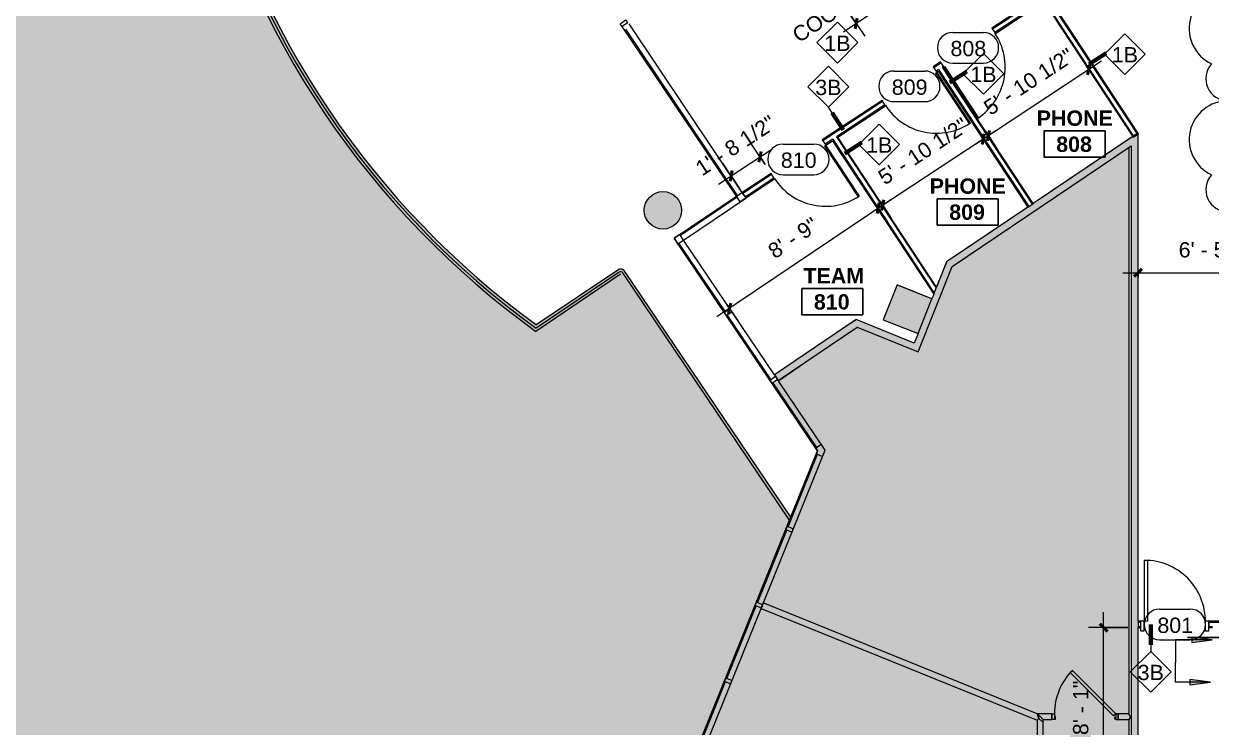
# Model space of a CAD drawing. Header units: inches. Extents: x 240 to 2111, y -1901 to 154.
# Drawn here: x 740 to 1437, y -1196 to -783 of the extents above; entities that cross this region are included whole.
import ezdxf

# ---------------------------------------------------------------- set-up
doc = ezdxf.new("R2010")
doc.units = ezdxf.units.IN
doc.header["$MEASUREMENT"] = 0
doc.layers.get('DefPoints').update_dxf_attribs({"lineweight": 9})
for name, color, linetype, lineweight in [('8th floor - 800-805 background_dwg', 8, 'Continuous', 9), ('A-ANNO-DIMS', 211, 'Continuous', 9), ('A-ANNO-DIMS-96', 211, 'Continuous', 9), ('A-ANNO-NOTE', 131, 'Continuous', 9), ('A-AREA-IDEN', 2, 'Continuous', 9), ('A-DETL-GENF', 92, 'Continuous', 9), ('A-DOOR', 31, 'Continuous', 13), ('A-DOOR-FRAM', 31, 'Continuous', 20), ('A-DOOR-IDEN', 31, 'Continuous', 9), ('A-WALL', 113, 'Continuous', 13), ('A-Wall-Bldg', 7, 'Continuous', 9), ('A-Wall-Exst', 7, 'Continuous', 9), ('A-WALL-IDEN', 211, 'Continuous', 9), ('A-WALL-PATT', 111, 'Continuous', 13), ('G-ANNO-REVC', 71, 'Continuous', 9), ('I-WALL', 2, 'Continuous', 13)]:
    doc.layers.add(name, color=color, linetype=linetype, lineweight=lineweight)
doc.styles.add('Swis721 Lt BT', font='swissl.ttf', dxfattribs={"height": 9})
doc.styles.add('Swis721 Lt BT_B', font='', dxfattribs={"height": 9})
doc.styles.get('Swis721 Lt BT_B').set_extended_font_data('Swis721 Lt BT', bold=True)
doc.dimstyles.new('OTJ_-_3_32__Linear__1_2__Tolerance', dxfattribs={"dimscale": 12, "dimtxt": 9.497835, "dimasz": 0.375, "dimexe": 0.75, "dimexo": 0.5, "dimgap": 0.5, "dimtad": 1, "dimdec": 1, "dimrnd": 0.5, "dimzin": 3, "dimdsep": 46, "dimlunit": 4, "dimtxsty": 'Swis721 Lt BT', "dimblk1": 'OBLIQUE', "dimblk2": 'OBLIQUE', "dimsah": 1, "dimcen": 0.09, "dimdle": 0.75, "dimazin": 0, "dimtfac": 1, "dimtdec": 4, "dimtix": 1, "dimtmove": 0, "dimatfit": 3, "dimfxl": 1, "dimtvp": 1, "dimfrac": 2, "dimtolj": 1, "dimtzin": 0, "dimarcsym": 2})
pattern_1 = [(0, (0, 0), (30.72, 7.68), [1.267, -21.773, 1.267, -21.773, -122.88]), (0, (0, 0), (30.72, 7.68), [-46.08, 1.267, -44.813, 1.267, -21.773, -53.76]), (0, (0, 0), (30.72, 7.68), [-115.2, 1.267, -14.093, 1.267, -37.133]), (120, (11.52, 3.84), (-22.011075, 22.7643), [1.267, -21.773, 1.267, -21.773, -122.88]), (120, (11.52, 3.84), (-22.011075, 22.7643), [-46.08, 1.267, -44.813, 1.267, -21.773, -53.76]), (120, (11.52, 3.84), (-22.011075, 22.7643), [-115.2, 1.267, -14.093, 1.267, -37.133]), (240, (15.36, 19.2), (-8.708925, -30.4443), [1.267, -21.773, 1.267, -21.773, -122.88]), (240, (15.36, 19.2), (-8.708925, -30.4443), [-46.08, 1.267, -44.813, 1.267, -21.773, -53.76]), (240, (15.36, 19.2), (-8.708925, -30.4443), [-115.2, 1.267, -14.093, 1.267, -37.133])]

# ---------------------------------------------------------------- blocks, each defined once
blk = doc.blocks.new('Single Glass Door - 36_ x 96_-5529913-FIRST FLOOR CONSTRUCTION')
at = {"layer": 'A-DOOR', "lineweight": 20}
for p, q in [((17.40625, 37.6875), (17.40625, 1.875)), ((17.90625, 37.6875), (17.40625, 37.6875)), ((17.90625, 1.875), (17.90625, 37.6875)), ((17.40625, 1.875), (17.90625, 1.875))]:
    blk.add_line(p, q, dxfattribs=at)
at = {"layer": 'A-DOOR', "lineweight": 9}
blk.add_arc((17.90625, 1.875), 35.8125, 90, 180.5, dxfattribs=at)
blk = doc.blocks.new('Single Glass Door - 36_ x 96_-5529912-FIRST FLOOR CONSTRUCTION')
at = {"layer": 'A-DOOR', "lineweight": 20}
for p, q in [((17.40625, -1.875), (17.90625, -1.875)), ((17.40625, -37.6875), (17.40625, -1.875)), ((17.90625, -1.875), (17.90625, -37.6875)), ((17.90625, -37.6875), (17.40625, -37.6875))]:
    blk.add_line(p, q, dxfattribs=at)
at = {"layer": 'A-DOOR', "lineweight": 9}
blk.add_arc((17.90625, -1.875), 35.8125, 179.5, 270, dxfattribs=at)
blk = doc.blocks.new('Single Glass Door - 36_ x 84_-5483160-FIRST FLOOR CONSTRUCTION')
at = {"layer": 'A-DOOR', "lineweight": 20}
for p, q in [((17.40625, -1.875), (17.90625, -1.875)), ((17.40625, -37.6875), (17.40625, -1.875)), ((17.90625, -1.875), (17.90625, -37.6875)), ((17.90625, -37.6875), (17.40625, -37.6875))]:
    blk.add_line(p, q, dxfattribs=at)
at = {"layer": 'A-DOOR', "lineweight": 9}
blk.add_arc((17.90625, -1.875), 35.8125, 179.5, 270, dxfattribs=at)
blk = doc.blocks.new('Single Flush - OTJ_SOLIDFLUSH_ALUM-5483202-FIRST FLOOR CONSTRUCTION')
at = {"layer": 'A-DOOR', "lineweight": 20}
for p, q in [((16.15625, -1.875), (17.90625, -1.875)), ((16.15625, -37.6875), (16.15625, -1.875)), ((17.90625, -1.875), (17.90625, -37.6875)), ((17.90625, -37.6875), (16.15625, -37.6875))]:
    blk.add_line(p, q, dxfattribs=at)
at = {"layer": 'A-DOOR', "lineweight": 9}
blk.add_arc((17.90625, -1.875), 35.8125, 179.5, 270, dxfattribs=at)
at = {"layer": 'A-DOOR-FRAM'}
for p, q in [((-20, 3.875), (-20, -1.875)), ((-20, 3.875), (-18, 3.875)), ((-18, 3.875), (-18, -1.875)), ((18.000004, 3.875), (18.000004, -1.875)), ((18.000004, 3.875), (20.000004, 3.875)), ((20.000004, 3.875), (20.000004, -1.875)), ((-20, -1.875), (-18, -1.875)), ((18.000004, -1.875), (20.000004, -1.875))]:
    blk.add_line(p, q, dxfattribs=at)
blk = doc.blocks.new('8th floor - 800-805 background_dwg-4807125-FIRST FLOOR CONSTRUCTION')
at = {"layer": 'A-Wall-Bldg'}
h = blk.add_hatch(color=256, dxfattribs=at)
h.paths.add_polyline_path([(1383.81, 509.75), (1383.79, 509.75), (1383.79, 509.7)], flags=0)
h.paths.add_polyline_path([(1361.87, 514.17), (1355.53, 498.48), (1355.6, 498.46), (1360.71, 511.26)], flags=0)
blk.add_hatch(color=256, dxfattribs=at).paths.add_polyline_path([(1322.39, 359.93), (1322.15, 362.21), (1321.44, 364.4), (1320.29, 366.39), (1318.75, 368.1), (1316.89, 369.45), (1314.79, 370.39), (1312.54, 370.87), (1310.24, 370.87), (1307.99, 370.39), (1305.89, 369.45), (1304.03, 368.1), (1302.49, 366.39), (1301.34, 364.4), (1300.63, 362.21), (1300.39, 359.93), (1300.63, 357.64), (1301.34, 355.45), (1302.49, 353.46), (1304.03, 351.75), (1305.89, 350.4), (1307.99, 349.47), (1310.24, 348.99), (1312.54, 348.99), (1314.79, 349.47), (1316.89, 350.4), (1318.75, 351.75), (1320.29, 353.46), (1321.44, 355.45), (1322.15, 357.64)], flags=0)
for p, q in [((1355.53, 498.48), (1361.87, 514.17)), ((1383.81, 509.75), (1382.29, 505.98)), ((1355.6, 498.46), (1355.53, 498.48)), ((1450.67, 450.27), (1412.53, 424.55)), ((1497.31, 433.47), (1454.66, 450.7)), ((1491.66, 434.97), (1347.28, 337.61)), ((1493.33, 434.29), (1348.11, 336.36)), ((1541.81, 415.46), (1499.15, 432.7)), ((1410.88, 423.44), (1372.74, 397.72)), ((1542.1, 418.85), (1545.8, 417.36)), ((1586.31, 397.48), (1543.66, 414.71)), ((1302.53, 407.51), (1201.85, 340.09)), ((1302.71, 403.72), (1204.92, 338.22)), ((1303.7, 403.51), (1326.14, 370.24)), ((1371.08, 396.61), (1330.65, 369.35)), ((1630.81, 379.49), (1588.16, 396.73)), ((1203.26, 337.11), (1203.26, 337.11)), ((1348.95, 335.12), (1382.49, 285.37)), ((1346.46, 333.44), (1378.73, 285.59)), ((1347.71, 334.28), (1380.62, 285.48))]:
    blk.add_line(p, q, dxfattribs=at)
at = {"layer": 'A-Wall-Bldg', "flags": 128}
for points in [[(2210.57, 148.69), (1452.17, 455.22), (1411.29, 427.65)], [(2209.08, 145.01), (2210.57, 148.69), (2212.41, 147.94), (2210.93, 144.26), (1452.61, 450.75), (1327.76, 366.55), (1303.11, 403.11), (1203.45, 335.93)], [(1407.97, 425.42), (1328.82, 372.05), (1325.54, 369.84), (1327.76, 366.55), (1331.04, 368.76), (1328.82, 372.05), (1304.18, 408.6), (1306.4, 405.33), (1303.11, 403.11), (1300.9, 406.39), (1303.09, 407.88)], [(1409.05, 426.14), (1411.26, 422.86), (1412.92, 423.97), (1410.7, 427.26)], [(1304.09, 408.55), (1304.18, 408.61), (1304.09, 408.55)]]:
    blk.add_lwpolyline(points, dxfattribs=at)
for points in [[(1452.63, 450.76), (1454.4, 450.05), (1455.88, 453.72), (1452.16, 455.22), (1448.85, 452.98), (1451.06, 449.7)], [(1500.38, 435.74), (1498.53, 436.48), (1497.06, 432.86), (1498.92, 432.11)], [(1544.88, 417.73), (1543.02, 418.48), (1541.56, 414.85), (1543.41, 414.11)], [(1370.91, 400.42), (1369.26, 399.3), (1371.47, 396.02), (1373.13, 397.14)], [(1589.38, 399.75), (1587.53, 400.49), (1586.06, 396.87), (1587.92, 396.12)], [(1199.58, 338.09), (1201.23, 339.21), (1203.45, 335.93), (1201.79, 334.81)]]:
    blk.add_lwpolyline(points, close=True, dxfattribs=at)
at = {"layer": 'A-Wall-Bldg'}
blk.add_circle((1311.39, 359.93), 11, dxfattribs=at)
for centre, radius, start, end in [((1348.95, 335.12), 3, 123.98208, 213.99251), ((1348.95, 335.12), 1.5, 123.99215, 214.01301), ((968.95, 583.85), 510, 283.80727, 324.17908), ((968.95, 583.85), 508.42, 283.91968, 324.06559), ((968.95, 583.85), 506.8, 284.0347, 323.95058)]:
    blk.add_arc(centre, radius, start, end, dxfattribs=at)
at = {"layer": 'A-Wall-Exst'}
for p, q in [((1268, 635.82), (1307.43, 577.37)), ((1274.4, 633.53), (1607.01, 633.53)), ((1610.51, 633.49), (1657.61, 633.49)), ((1309.52, 574.26), (1337.75, 532.42)), ((1341.74, 526.52), (1356.37, 520.6))]:
    blk.add_line(p, q, dxfattribs=at)
at = {"layer": 'A-Wall-Exst', "flags": 128}
for points in [[(1375.89, 472.98), (1375.87, 472.93), (1377.63, 470.4)], [(1408.66, 425.82), (1411.53, 427.82), (1399.93, 444.48)]]:
    blk.add_lwpolyline(points, dxfattribs=at)
at = {"layer": 'A-WALL-PATT', "color": 7, "lineweight": 9}
for p, q in [((1607, 588.35), (1610.5, 588.35)), ((1411.53, 427.82), (1408.66, 425.82))]:
    blk.add_line(p, q, dxfattribs=at)
at = {"layer": 'A-WALL-PATT', "color": 7, "lineweight": 9, "flags": 128}
for points in [[(1609.52, 634.97), (1609.34, 634.53), (1607.01, 633.49), (1609.34, 634.53), (1610.51, 633.49)], [(1610.51, 633.49), (1609.34, 634.53), (1609.52, 634.97)], [(1610.51, 627.35), (1609.34, 627.35), (1607.01, 627.35)], [(1545.2, 417.56), (1544.12, 418), (1541.96, 418.87)]]:
    blk.add_lwpolyline(points, dxfattribs=at)
for points in [[(1609.88, 580.7), (1612.19, 583.3), (1609.88, 580.7), (1610.78, 579.8), (1609.88, 580.7), (1607, 579.8), (1607.9, 580.7), (1610.5, 583.3), (1607, 579.8)], [(1375.92, 472.93), (1375.87, 472.93)]]:
    blk.add_lwpolyline(points, close=True, dxfattribs=at)
at = {"layer": 'DefPoints', "flags": 128}
for points in [[(1607.01, 633.49), (1607.01, 627.35), (1610.51, 627.35), (1610.51, 633.49)], [(1610.51, 625.85), (1610.51, 627.35), (1607.01, 627.35), (1607.01, 625.85), (1610.51, 625.85)], [(1610.26, 625.85), (1610.26, 625.23), (1608.76, 625.23), (1608.76, 625.85), (1610.26, 625.85)], [(1612.19, 583.3), (1610.5, 583.3), (1610.5, 588.35), (1607, 588.35), (1607, 579.8), (1541.96, 418.87), (1545.2, 417.56), (1610.78, 579.8), (1622.82, 579.8), (1657.25, 565.91), (1658.56, 569.16), (1623.5, 583.3), (1612.19, 583.3)], [(1610.5, 589.85), (1610.5, 588.35), (1607, 588.35), (1607, 589.85), (1610.5, 589.85)], [(1610.25, 589.85), (1610.25, 590.48), (1608.75, 590.48), (1608.75, 589.85), (1610.25, 589.85)]]:
    blk.add_lwpolyline(points, dxfattribs=at)
blk.add_lwpolyline([(1607.01, 625.85), (1608.24, 624.62), (1582.78, 599.16), (1581.55, 600.4)], close=True, dxfattribs=at)
at = {"layer": 'DefPoints'}
blk.add_arc((1607.01, 625.85), 36, 224.991, 269.991, dxfattribs=at)
blk = doc.blocks.new('Wall Tag - 1_4_-62626-FIRST FLOOR CONSTRUCTION')
at = {"layer": 'A-WALL-IDEN'}
for p, q in [((-0.125, 0), (0, 0.125)), ((0, 0.125), (0.125, 0)), ((-0.125, 0), (0, -0.125)), ((0, -0.125), (0.125, 0))]:
    blk.add_line(p, q, dxfattribs=at)
blk = doc.blocks.new('Room Tag - Room Name and Number-3379422-FIRST FLOOR CONSTRUCTION')
at = {"layer": 'A-AREA-IDEN'}
for p, q in [((-0.1881, -0.1636), (-0.1881, -0.0018)), ((-0.1881, -0.0018), (0.1869, -0.0018)), ((0.1869, -0.0018), (-0.1881, -0.0018)), ((-0.1881, -0.0018), (-0.1881, -0.1636)), ((0.1869, -0.0018), (0.1869, -0.1636)), ((0.1869, -0.1636), (0.1869, -0.0018)), ((0.1869, -0.1636), (-0.1881, -0.1636)), ((-0.1881, -0.1636), (0.1869, -0.1636))]:
    blk.add_line(p, q, dxfattribs=at)
blk = doc.blocks.new('DIMBLOCK3-FIRST FLOOR CONSTRUCTION')
at = {"layer": 'A-ANNO-DIMS-96'}
for p, q in [((1394.34, -931.72), (1394.34, -919.9)), ((1471.11, -931.72), (1471.11, -919.9)), ((1385.34, -928.9), (1480.11, -928.9)), ((1394.34, -928.9), (1394.34, -931.72)), ((1471.11, -928.9), (1471.11, -931.72))]:
    blk.add_line(p, q, dxfattribs=at)
at = {"layer": 'A-ANNO-DIMS-96', "lineweight": 50}
for p, q in [((1394.34, -928.9), (1396.59, -926.65)), ((1471.11, -928.9), (1473.36, -926.65)), ((1394.34, -928.9), (1392.09, -931.15)), ((1471.11, -928.9), (1468.86, -931.15))]:
    blk.add_line(p, q, dxfattribs=at)
at = {"layer": 'A-ANNO-DIMS-96', "color": 0, "insert": (1418.18, -910.88), "char_height": 9, "width": 34.9159, "attachment_point": 1, "line_spacing_factor": 1.005062, "style": 'Swis721 Lt BT'}
blk.add_mtext('6\' - 5"', dxfattribs=at)
blk = doc.blocks.new('_Oblique')
at = {"color": 0, "linetype": 'ByBlock', "lineweight": -2}
blk.add_line((-0.5, -0.5), (0.5, 0.5), dxfattribs=at)
blk = doc.blocks.new('DIMBLOCK4-FIRST FLOOR CONSTRUCTION')
at = {"layer": 'A-ANNO-DIMS-96'}
for p, q in [((1374.13, -1243.44), (1374.13, -1128.29)), ((1388.34, -1137.29), (1365.13, -1137.29)), ((1374.13, -1137.29), (1388.34, -1137.29)), ((1388.34, -1234.44), (1365.13, -1234.44)), ((1374.13, -1234.44), (1388.34, -1234.44))]:
    blk.add_line(p, q, dxfattribs=at)
at = {"layer": 'A-ANNO-DIMS-96', "lineweight": 50}
for p, q in [((1374.13, -1137.29), (1371.88, -1135.04)), ((1374.13, -1137.29), (1376.38, -1139.54)), ((1374.13, -1234.44), (1371.88, -1232.19)), ((1374.13, -1234.44), (1376.38, -1236.69))]:
    blk.add_line(p, q, dxfattribs=at)
at = {"layer": 'A-ANNO-DIMS-96', "color": 0, "insert": (1356.12, -1200.42), "char_height": 9, "width": 34.9159, "attachment_point": 1, "rotation": 90, "line_spacing_factor": 1.005062, "style": 'Swis721 Lt BT'}
blk.add_mtext('8\' - 1"', dxfattribs=at)
blk = doc.blocks.new('DIMBLOCK5-FIRST FLOOR CONSTRUCTION')
at = {"layer": 'A-ANNO-DIMS-96'}
for p, q in [((1218.3, -856.29), (1246.74, -898.47)), ((1241.7, -891.01), (1218.3, -856.29)), ((1249.17, -885.97), (1147.04, -954.84)), ((1152.93, -947.47), (1159.53, -957.27)), ((1154.5, -949.81), (1152.93, -947.47))]:
    blk.add_line(p, q, dxfattribs=at)
at = {"layer": 'A-ANNO-DIMS-96', "lineweight": 50}
for p, q in [((1241.7, -891.01), (1241.1, -894.13)), ((1241.7, -891.01), (1242.31, -887.88)), ((1154.5, -949.81), (1155.11, -946.68)), ((1154.5, -949.81), (1153.89, -952.93))]:
    blk.add_line(p, q, dxfattribs=at)
at = {"layer": 'A-ANNO-DIMS-96', "color": 0, "insert": (1175.97, -913.6), "char_height": 9, "width": 34.9159, "attachment_point": 1, "rotation": 33.99177, "line_spacing_factor": 1.005062, "style": 'Swis721 Lt BT'}
blk.add_mtext('8\' - 9"', dxfattribs=at)
blk = doc.blocks.new('DIMBLOCK6-FIRST FLOOR CONSTRUCTION')
at = {"layer": 'A-ANNO-DIMS-96'}
for p, q in [((1310.87, -845.48), (1236.89, -894.19)), ((1301.8, -848.08), (1308.3, -857.95)), ((1303.35, -850.43), (1301.8, -848.08)), ((1242.86, -886.89), (1249.35, -896.76)), ((1244.41, -889.24), (1242.86, -886.89))]:
    blk.add_line(p, q, dxfattribs=at)
at = {"layer": 'A-ANNO-DIMS-96', "lineweight": 50}
for p, q in [((1303.35, -850.43), (1302.71, -853.55)), ((1303.35, -850.43), (1304, -847.31)), ((1244.41, -889.24), (1243.76, -892.36)), ((1244.41, -889.24), (1245.05, -886.13))]:
    blk.add_line(p, q, dxfattribs=at)
at = {"layer": 'A-ANNO-DIMS-96', "color": 0, "insert": (1240.61, -870.17), "char_height": 9, "width": 67.118, "attachment_point": 1, "rotation": 33.36254, "line_spacing_factor": 1.005062, "style": 'Swis721 Lt BT'}
blk.add_mtext('5\' - 10 1/2"', dxfattribs=at)
blk = doc.blocks.new('DIMBLOCK7-FIRST FLOOR CONSTRUCTION')
at = {"layer": 'A-ANNO-DIMS-96'}
for p, q in [((1372.89, -804.65), (1298.97, -853.32)), ((1363.82, -807.24), (1370.32, -817.11)), ((1365.37, -809.6), (1363.82, -807.24)), ((1304.94, -846.01), (1311.44, -855.88)), ((1306.49, -848.37), (1304.94, -846.01))]:
    blk.add_line(p, q, dxfattribs=at)
at = {"layer": 'A-ANNO-DIMS-96', "lineweight": 50}
for p, q in [((1365.37, -809.6), (1366.01, -806.48)), ((1365.37, -809.6), (1364.73, -812.71)), ((1306.49, -848.37), (1305.84, -851.48)), ((1306.49, -848.37), (1307.13, -845.25))]:
    blk.add_line(p, q, dxfattribs=at)
at = {"layer": 'A-ANNO-DIMS-96', "color": 0, "insert": (1302.66, -829.32), "char_height": 9, "width": 67.118, "attachment_point": 1, "rotation": 33.36254, "line_spacing_factor": 1.005062, "style": 'Swis721 Lt BT'}
blk.add_mtext('5\' - 10 1/2"', dxfattribs=at)
blk = doc.blocks.new('Door Tag - Door Tag-41184-FIRST FLOOR CONSTRUCTION')
at = {"layer": 'A-DOOR-IDEN'}
for p, q in [((-0.09375, 0.09375), (0.09375, 0.09375)), ((-0.09375, -0.09375), (0.09375, -0.09375))]:
    blk.add_line(p, q, dxfattribs=at)
for centre, start, end in [((-0.09375, 0), 90, 270), ((0.09375, 0), 270, 90)]:
    blk.add_arc(centre, 0.09375, start, end, dxfattribs=at)
blk = doc.blocks.new('DIMBLOCK15-FIRST FLOOR CONSTRUCTION')
at = {"layer": 'A-ANNO-DIMS-96'}
for p, q in [((1147.87, -876.9), (1179.85, -855.84)), ((1175.26, -865.23), (1167.38, -853.27)), ((1160.68, -879.99), (1150.43, -864.43)), ((1172.33, -860.79), (1175.26, -865.23)), ((1155.38, -871.95), (1160.68, -879.99))]:
    blk.add_line(p, q, dxfattribs=at)
at = {"layer": 'A-ANNO-DIMS-96', "lineweight": 50}
for p, q in [((1172.33, -860.79), (1172.97, -857.67)), ((1172.33, -860.79), (1171.69, -863.9)), ((1155.38, -871.95), (1156.03, -868.83)), ((1155.38, -871.95), (1154.74, -875.06))]:
    blk.add_line(p, q, dxfattribs=at)
at = {"layer": 'A-ANNO-DIMS-96', "color": 0, "insert": (1133.36, -864.88), "char_height": 9, "width": 59.1579, "attachment_point": 1, "rotation": 33.36254, "line_spacing_factor": 1.005062, "style": 'Swis721 Lt BT'}
blk.add_mtext('1\' - 8 1/2"', dxfattribs=at)
blk = doc.blocks.new('DIMBLOCK16-FIRST FLOOR CONSTRUCTION')
at = {"layer": 'A-ANNO-DIMS-96'}
for p, q in [((1245.61, -736), (1266.91, -767.59)), ((1261.88, -760.13), (1245.61, -736)), ((1212.54, -758.29), (1233.85, -789.89)), ((1228.82, -782.43), (1212.54, -758.29)), ((1221.35, -787.46), (1269.34, -755.1))]:
    blk.add_line(p, q, dxfattribs=at)
at = {"layer": 'A-ANNO-DIMS-96', "lineweight": 50}
for p, q in [((1261.88, -760.13), (1262.49, -757.01)), ((1261.88, -760.13), (1261.27, -763.26)), ((1228.82, -782.43), (1229.42, -779.3)), ((1228.82, -782.43), (1228.21, -785.55))]:
    blk.add_line(p, q, dxfattribs=at)
at = {"layer": 'A-ANNO-DIMS-96', "color": 0, "insert": (1190.21, -786.73), "char_height": 9, "width": 130.4369, "attachment_point": 1, "rotation": 33.99107, "line_spacing_factor": 1.005062, "style": 'Swis721 Lt BT'}
blk.add_mtext('COORD. W/ EQUIP.', dxfattribs=at)
blk = doc.blocks.new('Family - ___-5536848-FIRST FLOOR CONSTRUCTION')
at = {"layer": 'G-ANNO-REVC'}
for centre, radius, start, end in [((1447.16, -785.54), 22.81, 90, 244.79123), ((1447.16, -814.87), 13.03, 138.18969, 270), ((1447.16, -850.71), 22.81, 90, 244.79123), ((1447.16, -880.04), 13.03, 138.18969, 270)]:
    blk.add_arc(centre, radius, start, end, dxfattribs=at)

msp = doc.modelspace()

# ---------------------------------------------------------------- hatches: boundary and pattern name
at = {"layer": 'A-ANNO-NOTE'}
for points in [[(1437.88, -1144.53), (1425.88, -1142.95), (1425.88, -1146.11)], [(1436.78, -1169.24), (1424.78, -1167.66), (1424.78, -1170.82)]]:
    msp.add_hatch(color=256, dxfattribs=at).paths.add_polyline_path(points, flags=0)
at = {"layer": 'A-DETL-GENF'}
h = msp.add_hatch(color=254, dxfattribs=at)
h.paths.add_polyline_path([(768.71, -1901.45), (848.14, -1901.45), (893.48, -1789.26), (903.31, -1793.24), (859.57, -1901.45), (2110.78, -1901.45), (2110.78, -176.86), (2008.52, -429.97), (1892.39, -383.05), (1892.39, -747.55), (1888.89, -747.53), (1888.89, -489.42), (1881.89, -489.42), (1881.89, -485.92), (1888.89, -485.92), (1888.89, -381.64), (1871.3, -374.53), (1913.44, -270.22), (1928.64, -276.36), (1927.33, -279.61), (1915.37, -274.78), (1875.85, -372.6), (2006.58, -425.41), (2068.3, -272.67), (1992.86, -242.19), (1970.67, -297.12), (1964.41, -294.59), (1965.72, -291.35), (1968.74, -292.56), (1989.62, -240.88), (1981.97, -237.79), (1983.28, -234.55), (2069.61, -269.42), (2110.78, -167.52), (2110.78, 42.18), (1940.83, 110.88), (1553.94, 110.88), (1494.21, -36.95), (1610.28, -83.84), (1608.97, -87.09), (1480.15, -35.04), (1481.46, -31.8), (1490.97, -35.64), (1550.16, 110.88), (1346.5, 110.88), (1315.87, 35.15), (1393.31, 3.82), (1393.43, 4.11), (1413.83, -4.13), (1413.75, -4.44), (1444.38, -16.81), (1443.06, -20.06), (1412.41, -7.67), (1405.5, -24.75), (1385.1, -16.51), (1392, 0.57), (1294.39, 40.06), (1295.7, 43.3), (1312.62, 36.46), (1342.72, 110.88), (1145.86, 110.88), (1150.94, 108.82), (1148.52, 102.84), (1258.62, 58.3), (1257.31, 55.06), (1147.2, 99.6), (1139.52, 80.6), (1115.51, 90.32), (1123.83, 110.88), (631.53, 110.88), (624.73, 94.03), (792.9, 26), (797.01, 36.17), (959.52, -29.48), (958.26, -32.61), (992.67, -46.53), (992.63, -46.63), (994.78, -47.5), (992.9, -52.14), (941.31, -31.15), (849.57, 5.96), (814.09, -81.84), (958.72, -140.67), (994.81, -155.26), (1030.39, -67.29), (1026.24, -65.61), (1028.12, -60.98), (1029.71, -61.62), (1029.75, -61.53), (1058.18, -73.03), (1058.18, -73.13), (1059, -73.46), (1057.13, -78.1), (1037.81, -70.29), (1002.22, -158.26), (1015.08, -163.45), (1018.42, -155.21), (1038.81, -163.45), (1030.57, -183.85), (1010.17, -175.6), (1010.93, -173.71), (998.08, -168.51), (976.49, -221.88), (1215.66, -318.63), (1265.23, -195.93), (1222.67, -178.72), (1234.4, -149.74), (1090.72, -91.66), (1092.59, -87.03), (1095.23, -88.1), (1095.26, -88.03), (1285.7, -165.08), (1283.82, -169.72), (1280.66, -168.44), (1244.39, -258.21), (1281.37, -273.17), (1285.43, -263.13), (1305.83, -271.37), (1298.33, -289.91), (1307.84, -293.76), (1347.55, -195.48), (1317.23, -183.22), (1319.1, -178.59), (1496.33, -250.23), (1496.33, -250.28), (1637.87, -307.47), (1637.86, -1157.84), (1596.49, -1157.84), (1596.49, -1238.44), (1393.68, -1238.48), (1390.34, -1246.85), (1390.34, -1238.44), (1388.86, -1238.44), (1388.86, -855.25), (1285.16, -925.18), (1265.15, -975.36), (1229.33, -960.88), (1199.86, -980.75), (1179.39, -995), (1206.13, -1033.42), (1190.34, -1072.48), (1093.05, -928.2), (1092.62, -927.66), (1092.08, -927.23), (1091.46, -926.93), (1090.79, -926.79), (1090.1, -926.8), (1089.43, -926.97), (1088.82, -927.28), (1040.99, -959.53), (1028.72, -950.31), (1016.73, -940.73), (1005.04, -930.78), (993.65, -920.48), (982.58, -909.85), (971.84, -898.88), (960.67, -886.71), (951.38, -876), (941.31, -863.63), (932.34, -851.92), (923.37, -839.46), (914.79, -826.73), (906.6, -813.75), (898.8, -800.52), (891.41, -787.07), (884.43, -773.4), (877.86, -759.52), (871.72, -745.45), (866.01, -731.2), (860.73, -716.79), (855.89, -702.22), (851.5, -687.51), (847.55, -672.68), (895.3, -640.47), (895.87, -640), (896.35, -639.3), (896.59, -638.72), (896.69, -637.99), (896.59, -637.19), (896.31, -636.49), (811.28, -510.38), (305.2, -510.38), (305.2, -339.24), (300.95, -339.24), (300.95, -335.74), (343.64, -335.74), (357.87, -300.53), (351.67, -298.02), (362.17, -272.03), (368.37, -274.53), (394.3, -210.28), (355.22, -194.49), (356.53, -191.24), (362.31, -193.57), (381.76, -145.42), (375.99, -143.08), (377.3, -139.84), (416.41, -155.63), (461.67, -43.6), (434.32, -32.55), (437.22, -25.37), (440.47, -26.68), (438.87, -30.62), (552.11, -76.36), (596.87, 34.43), (483.64, 80.18), (475.59, 60.26), (481.6, 57.83), (472.61, 35.57), (466.6, 38), (455.45, 10.41), (452.21, 11.72), (463.35, 39.31), (450.36, 44.57), (459.35, 66.82), (472.35, 61.57), (481.71, 84.74), (598.18, 37.68), (627.76, 110.88), (239.63, 110.88), (239.63, -1901.45), (699.56, -1901.45)], flags=0)
h.paths.add_polyline_path([(2042.78, -1867.18), (1791.78, -1867.14), (1791.78, -1754.78), (1749.79, -1754.77), (1749.79, -1772.24), (1727.79, -1772.24), (1727.79, -1754.77), (1697.8, -1754.77), (1697.85, -1292.15), (1701.85, -1294.47), (1713.86, -1294.47), (1713.86, -1292.15), (1734.76, -1292.74), (1734.76, -1303.1), (1734.84, -1302.52), (1734.84, -1318.53), (1701.85, -1318.49), (1701.85, -1414.52), (1805.83, -1414.53), (1805.83, -1318.54), (1776.85, -1318.53), (1776.85, -1302.53), (1838.84, -1302.53), (1838.84, -1314.53), (1838.84, -1314.54), (1838.84, -1318.54), (1809.84, -1318.54), (1809.84, -1414.54), (1913.83, -1414.55), (1913.84, -1318.55), (1880.85, -1318.55), (1880.85, -1302.54), (1942.84, -1302.55), (1942.84, -1314.55), (1942.84, -1314.56), (1942.84, -1318.55), (1984.84, -1318.55), (1984.85, -1302.55), (2016.85, -1302.55), (2016.85, -1292.19), (2020.86, -1292.19), (2020.86, -1287.79), (2037.86, -1287.8), (2037.86, -1292.2), (2041.86, -1292.2), (2041.83, -1516.2), (2024.82, -1516.21), (2024.82, -1451.2), (1895.83, -1451.19), (1895.82, -1455.33), (1890.83, -1455.33), (1890.83, -1428.02), (1713.83, -1428.02), (1713.82, -1454.52), (1701.82, -1454.52), (1701.82, -1571.24), (1890.81, -1571.25), (1890.83, -1494.33), (1895.83, -1494.33), (1895.83, -1511.19), (1939.54, -1511.2), (1939.54, -1516.19), (1895.82, -1516.19), (1895.82, -1564.19), (1983.82, -1564.19), (1983.82, -1516.2), (1978.54, -1516.19), (1978.54, -1511.2), (1988.82, -1511.2), (1988.81, -1655.26), (1978.24, -1655.26), (1978.24, -1650.26), (1983.81, -1650.25), (1983.81, -1610.67), (1964.48, -1610.67), (1964.48, -1590.14), (1923.81, -1590.15), (1923.81, -1650.25), (1939.24, -1650.26), (1939.24, -1655.26), (1923.81, -1655.27), (1923.8, -1671.22), (1918.81, -1671.22), (1918.81, -1595.25), (1701.8, -1595.25), (1701.8, -1715.23), (1724.02, -1715.23), (1724.02, -1742.37), (1887.8, -1742.37), (1887.8, -1715.25), (1918.8, -1715.25), (1918.81, -1710.22), (1923.8, -1710.22), (1923.8, -1715.25), (2024.8, -1715.26), (2024.81, -1650.26), (2042.81, -1650.26), (2042.78, -1820.31), (2037.8, -1820.31), (2037.78, -1720.27), (1985.8, -1720.27), (1985.8, -1761.17), (2015.78, -1761.17), (2015.79, -1750.26), (2037.79, -1750.26), (2037.78, -1772.26), (2015.78, -1772.26), (2015.78, -1766.17), (1837.78, -1766.16), (1837.79, -1862.15), (2037.78, -1862.15), (2037.8, -1859.32), (2042.78, -1859.31), (2042.78, -1862.18)], flags=0)
h.paths.add_polyline_path([(1832.78, -1862.15), (1832.79, -1862.14), (1832.79, -1754.79), (1796.79, -1754.78), (1796.79, -1862.14)], flags=0)
h.paths.add_polyline_path([(1749.78, -1855.24), (1727.78, -1855.24), (1727.79, -1833.24), (1749.79, -1833.24)], flags=0)
h.paths.add_polyline_path([(1203.49, -1816.96), (1180.75, -1816.96), (1180.75, -1787.96), (1203.5, -1787.96), (1203.49, -1816.96)], flags=0)
h.paths.add_polyline_path([(1434.17, -1800.49), (1411.58, -1767.17), (1435.8, -1750.77), (1458.38, -1784.08), (1434.17, -1800.49)], flags=0)
h.paths.add_polyline_path([(1895.8, -1761.17), (1975.79, -1761.17), (1975.79, -1720.26), (1895.8, -1720.26), (1895.8, -1761.16)], flags=0)
h.paths.add_polyline_path([(1720.02, -1745.23), (1720.02, -1721.23), (1701.79, -1721.23), (1701.8, -1745.23), (1703.47, -1745.23)], flags=0)
h.paths.add_polyline_path([(2029.8, -1715.26), (2037.81, -1715.26), (2037.78, -1655.26), (2029.81, -1655.26), (2029.8, -1715.26)], flags=0)
h.paths.add_polyline_path([(1983.81, -1605.67), (1983.82, -1605.67), (1983.82, -1569.2), (1968.48, -1569.2), (1968.48, -1605.67), (1983.81, -1605.67)], flags=0)
h.paths.add_polyline_path([(1895.82, -1590.25), (1918.81, -1590.25), (1918.81, -1569.19), (1895.82, -1569.19), (1895.81, -1576.26), (1701.81, -1576.24), (1701.81, -1590.25), (1895.82, -1590.25)], flags=0)
h.paths.add_polyline_path([(1963.19, -1585.14), (1964.48, -1585.13), (1964.48, -1569.2), (1923.82, -1569.2), (1923.82, -1585.14)], flags=0)
h.paths.add_polyline_path([(1234.53, -1515.77), (1222.19, -1497.55), (1240.4, -1485.21), (1252.74, -1503.43)], flags=0)
h.paths.add_polyline_path([(2037.83, -1511.2), (2037.83, -1463.16), (2029.83, -1463.16), (2029.83, -1511.2)], flags=0)
h.paths.add_polyline_path([(1461.83, -1461.61), (1439.83, -1461.61), (1439.83, -1439.61), (1461.83, -1439.61)], flags=0)
h.paths.add_polyline_path([(2037.84, -1447.2), (2037.84, -1411.21), (2013.84, -1411.2), (2013.84, -1447.2), (2031.26, -1447.2)], flags=0)
h.paths.add_polyline_path([(2009.83, -1447.2), (2009.84, -1407.2), (2037.84, -1407.2), (2037.84, -1323.57), (1937.84, -1323.55), (1937.84, -1318.56), (1925.84, -1318.56), (1925.84, -1334.55), (1917.83, -1334.55), (1917.83, -1413.15), (1927.29, -1413.15), (1927.29, -1428.02), (1895.84, -1428.02), (1895.84, -1447.19), (2001.61, -1447.2)], flags=0)
h.paths.add_polyline_path([(1713.83, -1427.99), (1711.83, -1426.53), (1711.86, -1426.55)], flags=0)
h.paths.add_polyline_path([(1909.83, -1423.67), (1909.83, -1418.55), (1713.83, -1418.52), (1713.83, -1423.64), (1909.83, -1423.67)], flags=0)
h.paths.add_polyline_path([(2024.85, -1318.56), (2024.85, -1318.56), (2024.85, -1318.56)], flags=0)
h.paths.add_polyline_path([(1718.84, -1314.52), (1718.84, -1305.52), (1701.85, -1305.52), (1701.85, -1306.52), (1717.85, -1306.52), (1717.85, -1314.52)], flags=0)
h.paths.add_polyline_path([(1701.85, -1294.47), (1697.85, -1292.15), (1701.85, -1292.15)], flags=0)
h.paths.add_polyline_path([(1140.13, -1276.52), (1119.74, -1268.28), (1127.98, -1247.88), (1148.38, -1256.13)], flags=0)
h.paths.add_polyline_path([(1990.87, -1272.6), (1990.87, -1164.58), (2024.87, -1164.57), (2024.87, -1160.57), (2036.88, -1160.56), (2036.88, -1055.57), (2040.88, -1055.57), (2040.86, -1185.92), (2037.87, -1185.92), (2037.87, -1190.32), (2020.87, -1190.32), (2020.87, -1185.92), (2016.87, -1185.92), (2016.87, -1175.55), (1990.87, -1175.55)], flags=0)
h.paths.add_polyline_path([(1717.94, -1183.83), (1701.86, -1183.66), (1701.86, -1179.65), (1697.86, -1179.65), (1697.88, -1097.48), (1697.9, -985.53), (1702.89, -985.53), (1702.9, -1041.52), (1717.88, -1041.53), (1717.88, -1051.53), (1905.88, -1051.55), (1905.88, -1041.55), (1925.88, -1041.56), (1925.88, -1055.55), (1809.88, -1055.54), (1809.88, -1160.53), (1838.87, -1160.54), (1838.86, -1175.53), (1776.86, -1175.53), (1776.87, -1160.53), (1805.87, -1160.53), (1805.87, -1055.54), (1701.87, -1055.53), (1701.87, -1160.52), (1734.87, -1160.52), (1734.83, -1164.51), (1734.86, -1164.52), (1734.82, -1175.52), (1734.06, -1183.45), (1718.1, -1183.56)], flags=0)
h.paths.add_polyline_path([(1880.86, -1175.54), (1880.87, -1160.55), (1948.87, -1160.57), (1948.86, -1164.55), (1948.86, -1164.57), (1948.86, -1175.54)], flags=0)
h.paths.add_polyline_path([(1713.87, -1172.53), (1713.87, -1172.52), (1701.87, -1172.52)], flags=0)
h.paths.add_polyline_path([(1990.87, -1164.58), (1990.87, -1160.57), (2024.87, -1160.57), (2024.87, -1164.58), (1990.87, -1164.58)], flags=0)
h.paths.add_polyline_path([(1921.87, -1160.55), (1909.87, -1160.55), (1909.88, -1055.55), (1913.87, -1055.56), (1913.87, -1142.55), (1917.87, -1142.55), (1917.87, -1055.55), (1921.87, -1055.56), (1921.87, -1160.55)], flags=0)
h.paths.add_polyline_path([(2020.88, -1055.57), (2020.88, -1043.57), (2040.88, -1043.57), (2040.87, -1055.57), (2020.88, -1055.57)], flags=0)
h.paths.add_polyline_path([(1697.9, -898.37), (1697.92, -747.53), (1698.23, -747.53), (1698.23, -470.21), (1701.73, -470.21), (1701.73, -485.92), (1841.89, -485.96), (1841.89, -489.42), (1701.73, -489.42), (1701.73, -747.53), (2036.93, -747.57), (2036.93, -747.57), (2040.93, -747.57), (2040.93, -752.53), (1728.92, -752.53), (1728.9, -856.87), (1702.9, -856.88), (1702.9, -898.37)], flags=0)
h.paths.add_polyline_path([(2037.9, -889.57), (2015.9, -889.57), (2015.9, -867.56), (2037.9, -867.57)], flags=0)
h.paths.add_polyline_path([(1702.9, -889.53), (1702.9, -867.53), (1749.9, -867.53), (1749.9, -889.53), (1702.9, -889.52)], flags=0)
h.paths.add_polyline_path([(1724.45, -851.87), (1724.45, -752.53), (1702.9, -752.53), (1702.9, -851.87), (1703.51, -851.87)], flags=0)
h.paths.add_polyline_path([(713.83, -737.92), (688.79, -727.81), (695.59, -710.99), (720.62, -721.11), (713.97, -737.56)], flags=0)
h.paths.add_polyline_path([(473.33, -647.04), (451.84, -638.35), (460.83, -616.1), (482.32, -624.78), (474.65, -643.75)], flags=0)
h.paths.add_polyline_path([(1749.98, -601.81), (1727.98, -601.81), (1727.98, -579.53), (1749.94, -579.53), (1749.98, -579.81)], flags=0)
h.paths.add_polyline_path([(2037.94, -601.56), (2015.94, -601.56), (2015.94, -579.56), (2037.94, -579.56)], flags=0)
h.paths.add_polyline_path([(1698.23, -430.21), (1698.23, -265.39), (1114.16, -29.41), (1115.47, -26.16), (1601.7, -222.61), (1623.43, -168.83), (1632.93, -172.67), (1631.62, -175.92), (1625.36, -173.39), (1604.94, -223.92), (1643.89, -239.65), (1664.3, -189.12), (1657.58, -186.41), (1658.89, -183.16), (1704.64, -201.65), (1703.33, -204.89), (1667.55, -190.43), (1647.13, -240.97), (1726.79, -273.15), (1747.21, -222.62), (1740.42, -219.88), (1741.73, -216.63), (1748.52, -219.37), (1753.92, -206.01), (1796.89, -223.37), (1795.58, -226.62), (1755.86, -210.57), (1728.95, -277.16), (1728.95, -289.53), (1751.97, -289.53), (1751.97, -322.54), (1827.01, -352.86), (1866.45, -255.25), (1828.92, -240.09), (1830.23, -236.84), (1871.01, -253.32), (1828.95, -357.42), (1725.45, -315.6), (1725.45, -276.38), (1701.73, -266.8), (1701.73, -430.21)], flags=0)
h.paths.add_polyline_path([(1207.25, -339.45), (1214.16, -322.33), (967.57, -222.58), (990.66, -165.51), (987.76, -164.34), (967.88, -213.52), (918.75, -193.69), (908.54, -218.76), (1182.19, -329.32)], flags=0)
h.paths.add_polyline_path([(242.95, -339.24), (242.95, -335.74), (260.95, -335.74), (260.95, -339.24)], flags=0)
h.paths.add_polyline_path([(1749.97, -321.73), (1749.97, -315.53), (1734.61, -315.53), (1736.2, -316.17)], flags=0)
h.paths.add_polyline_path([(2037.97, -313.57), (2015.97, -313.56), (2015.97, -291.56), (2037.97, -291.57), (2037.97, -307.47)], flags=0)
h.paths.add_polyline_path([(1749.97, -291.53), (1749.97, -291.53), (1749.97, -291.53)], flags=0)
h.paths.add_polyline_path([(1277.93, -281.67), (1279.87, -276.88), (1242.89, -261.92), (1240.94, -266.73), (1277.19, -281.37)], flags=0)
h.paths.add_polyline_path([(1944.88, -222.81), (1929.12, -216.44), (1930.43, -213.19), (1935.63, -215.29), (1987.54, -86.83), (1990.78, -88.14), (1938.88, -216.61), (1946.19, -219.56)], flags=0)
h.paths.add_polyline_path([(395.64, -207.04), (399.56, -197.32), (372.21, -186.27), (384.55, -155.73), (411.9, -166.77), (415.05, -158.87), (385.01, -146.73), (365.55, -194.89), (394.33, -206.51)], flags=0)
h.paths.add_polyline_path([(965.12, -207.01), (983.1, -162.51), (938.76, -144.59), (920.65, -189.04), (963.25, -206.26)], flags=0)
h.paths.add_polyline_path([(1892.03, -201.45), (1723.86, -133.48), (1725.16, -130.26), (1802.23, -161.39), (1864.13, -8.18), (1867.37, -9.49), (1805.47, -162.71), (1893.34, -198.21)], flags=0)
h.paths.add_polyline_path([(1266.54, -192.69), (1276.93, -166.93), (1237.64, -151.05), (1227.23, -176.79), (1266.35, -192.61)], flags=0)
h.paths.add_polyline_path([(1012.81, -169.08), (1013.2, -168.1), (1000.35, -162.9), (999.95, -163.88), (1011.41, -168.51)], flags=0)
h.paths.add_polyline_path([(411.15, -168.63), (411.15, -168.63), (410.15, -168.23)], flags=0)
h.paths.add_polyline_path([(992.54, -160.88), (992.93, -159.9), (992.85, -159.86), (992.8, -159.98), (941.01, -139.07), (940.67, -139.9), (990.36, -160)], flags=0)
h.paths.add_polyline_path([(1672.52, -132.67), (1652.12, -124.43), (1652.12, -124.36), (1651.93, -124.29), (1658.82, -107.23), (1646.06, -102.07), (1647.37, -98.83), (1660.13, -103.99), (1660.17, -103.89), (1668.75, -107.36), (1720.61, 21.02), (1710.42, 25.14), (1720.16, 49.25), (1744.26, 39.51), (1734.52, 15.4), (1723.85, 19.68), (1671.99, -108.67), (1680.57, -112.13), (1680.57, -112.2), (1688.07, -115.27), (1686.76, -118.52), (1679.43, -115.56), (1672.57, -132.53)], flags=0)
h.paths.add_polyline_path([(2000.45, -89.89), (1980.05, -81.64), (1988.29, -61.24), (2008.69, -69.49), (2008.39, -70.23)], flags=0)
h.paths.add_polyline_path([(1077.07, -14.42), (1072.05, -12.39), (1073.36, -9.15), (1078.38, -11.18)], flags=0)
h.paths.add_polyline_path([(1146.74, 103.78), (1148.33, 107.72), (1140.52, 110.88), (1129.18, 110.88), (1146.73, 103.78)], flags=0)
at = {"layer": 'A-WALL'}
msp.add_hatch(color=250, dxfattribs=at).paths.add_polyline_path([(1265.13, -964.61), (1273.28, -944.18), (1252.84, -936.03), (1244.69, -956.46), (1255.76, -960.88)], flags=0)
at = {"layer": 'A-WALL-PATT', "lineweight": 9}
h = msp.add_hatch(dxfattribs=at)
h.set_pattern_fill('FP_1', color=256, style=0, pattern_type=2)
h.set_pattern_definition(pattern_1)
h.paths.add_polyline_path([(1162.19, -882.31), (1179.15, -871.14), (1178.81, -870.62), (1161.85, -881.79)], flags=0)
h.paths.add_polyline_path([(1209.22, -851.35), (1244.3, -828.25), (1243.96, -827.73), (1208.88, -850.82)], flags=0)
h.paths.add_polyline_path([(1274.37, -808.45), (1278.75, -805.56), (1278.41, -805.04), (1274.02, -807.93)], flags=0)
h.paths.add_polyline_path([(1308.82, -785.77), (1340.45, -764.94), (1340.11, -764.42), (1308.48, -785.24)], flags=0)
h = msp.add_hatch(dxfattribs=at)
h.set_pattern_fill('FP_1', color=256, style=0, pattern_type=2)
h.set_pattern_definition(pattern_1)
h.paths.add_polyline_path([(1394.14, -847.61), (1394.66, -847.26), (1340.45, -764.94), (1339.93, -765.28), (1393.91, -847.26)], flags=0)
h = msp.add_hatch(dxfattribs=at)
h.set_pattern_fill('FP_1', color=256, style=0, pattern_type=2)
h.set_pattern_definition(pattern_1)
h.paths.add_polyline_path([(1163.91, -884.92), (1180.87, -873.75), (1180.53, -873.23), (1163.57, -884.4)], flags=0)
h.paths.add_polyline_path([(1210.94, -853.96), (1215.47, -850.98), (1215.11, -850.46), (1210.6, -853.43), (1210.91, -853.92)], flags=0)
h.paths.add_polyline_path([(1217.55, -849.6), (1246.02, -830.86), (1245.67, -830.34), (1217.21, -849.08), (1217.33, -849.26)], flags=0)
h.paths.add_polyline_path([(1276.09, -811.06), (1277.55, -810.1), (1277.19, -809.59), (1275.75, -810.55), (1276.03, -810.98)], flags=0)
h.paths.add_polyline_path([(1279.63, -808.72), (1280.47, -808.17), (1280.13, -807.65), (1279.29, -808.2), (1279.46, -808.45)], flags=0)
h.paths.add_polyline_path([(1310.54, -788.38), (1339.56, -769.27), (1339.22, -768.74), (1310.19, -787.85)], flags=0)
h = msp.add_hatch(dxfattribs=at)
h.set_pattern_fill('FP_1', color=256, style=0, pattern_type=2)
h.set_pattern_definition(pattern_1)
h.paths.add_polyline_path([(1391.53, -849.33), (1392.05, -848.98), (1339.56, -769.27), (1339.04, -769.61), (1391.3, -848.98)], flags=0)
h = msp.add_hatch(dxfattribs=at)
h.set_pattern_fill('FP_1', color=256, style=0, pattern_type=2)
h.set_pattern_definition(pattern_1)
h.paths.add_polyline_path([(1332.23, -888.61), (1332.75, -888.26), (1280.16, -808.38), (1279.63, -808.72), (1332.21, -888.58)], flags=0)
h = msp.add_hatch(dxfattribs=at)
h.set_pattern_fill('FP_1', color=256, style=0, pattern_type=2)
h.set_pattern_definition(pattern_1)
h.paths.add_polyline_path([(1329.64, -890.36), (1330.16, -890.01), (1277.55, -810.1), (1277.02, -810.44), (1329.52, -890.17)], flags=0)
h = msp.add_hatch(dxfattribs=at)
h.set_pattern_fill('FP_1', color=256, style=0, pattern_type=2)
h.set_pattern_definition(pattern_1)
h.paths.add_polyline_path([(1275.75, -937.98), (1276.03, -937.28), (1218.08, -849.26), (1217.55, -849.6), (1274.62, -936.27)], flags=0)
for points in [[(1285.16, -925.18), (1394.34, -851.55), (1394.34, -847.47), (1391.53, -849.33), (1391.21, -848.84), (1287.8, -918.58)], [(1390.34, -1246.85), (1394.34, -1236.83), (1394.34, -851.55), (1390.34, -854.25), (1390.34, -1146.83)], [(1266.63, -971.64), (1287.8, -918.58), (1281.91, -922.55), (1262.92, -970.14), (1265.15, -971.04)], [(1183.02, -992.11), (1233.33, -958.18), (1228.85, -956.37), (1180.79, -988.79)], [(1265.15, -975.36), (1266.63, -971.64), (1233.33, -958.18), (1229.33, -960.88), (1244.69, -967.09)]]:
    msp.add_hatch(color=7, dxfattribs=at).paths.add_polyline_path(points, flags=0)
h = msp.add_hatch(dxfattribs=at)
h.set_pattern_fill('FP_1', color=256, style=0, pattern_type=2)
h.set_pattern_definition(pattern_1)
h.paths.add_polyline_path([(1274.34, -941.52), (1274.62, -940.81), (1215.47, -850.98), (1214.94, -851.32), (1273.87, -940.81)], flags=0)

# ---------------------------------------------------------------- linework, layer by layer
at = {"layer": 'A-ANNO-NOTE'}
for p, q in [((1437.88, -1144.53), (1425.88, -1142.95)), ((1425.88, -1142.95), (1425.88, -1146.11)), ((1416.31, -1144.53), (1416.31, -1157.84)), ((1437.88, -1144.53), (1416.31, -1144.53)), ((1425.88, -1146.11), (1437.88, -1144.53)), ((1416.31, -1169.24), (1416.31, -1157.84)), ((1436.78, -1169.24), (1416.31, -1169.24)), ((1436.78, -1169.24), (1424.78, -1167.66)), ((1424.78, -1167.66), (1424.78, -1170.82)), ((1424.78, -1170.82), (1436.78, -1169.24))]:
    msp.add_line(p, q, dxfattribs=at)
at = {"layer": 'A-WALL'}
for p, q in [((1339.93, -765.28), (1308.82, -785.77)), ((1394.14, -847.61), (1339.93, -765.28)), ((1339.22, -768.74), (1310.19, -787.85)), ((1392.05, -848.98), (1339.22, -768.74)), ((1278.75, -805.56), (1274.37, -808.45)), ((1280.13, -807.65), (1279.29, -808.2)), ((1279.29, -808.2), (1332.23, -888.61)), ((1277.2, -809.58), (1275.74, -810.54)), ((1277.2, -809.58), (1330.16, -890.01)), ((1244.3, -828.25), (1209.22, -851.35)), ((1245.67, -830.34), (1217.21, -849.08)), ((1215.12, -850.45), (1210.6, -853.43)), ((1215.12, -850.45), (1274.62, -940.81)), ((1217.21, -849.08), (1275.75, -937.98)), ((1179.15, -871.14), (1162.19, -882.31)), ((1180.53, -873.23), (1163.57, -884.4)), ((1329.64, -890.36), (1332.75, -888.26)), ((1274.34, -941.52), (1276.03, -937.28)), ((1394.34, -1133.54), (1394.34, -1137.29)), ((1394.34, -1134.17), (1395.97, -1134.17)), ((1394.34, -1136.67), (1395.97, -1136.67)), ((1435.97, -1134.17), (1463.05, -1134.17)), ((1435.97, -1136.67), (1438.12, -1136.67))]:
    msp.add_line(p, q, dxfattribs=at)
at = {"layer": 'A-WALL', "color": 8, "lineweight": 20}
for p, q in [((1252.84, -936.03), (1244.69, -956.46)), ((1273.28, -944.18), (1252.84, -936.03)), ((1244.69, -956.46), (1265.13, -964.61))]:
    msp.add_line(p, q, dxfattribs=at)
at = {"layer": 'A-WALL', "lineweight": 9}
msp.add_line((1265.13, -964.61), (1273.28, -944.18), dxfattribs=at)
at = {"layer": 'A-WALL-IDEN', "lineweight": 90}
for p, q in [((1365.53, -806.43), (1375.55, -799.83)), ((1283.71, -817.18), (1293.73, -810.58)), ((1221.21, -844.95), (1214.61, -834.92)), ((1222.17, -858.88), (1232.19, -852.28)), ((1401.76, -1135.42), (1401.76, -1147.42))]:
    msp.add_line(p, q, dxfattribs=at)
at = {"layer": 'A-WALL-IDEN'}
for p, q in [((1365.53, -806.43), (1374.58, -800.47)), ((1283.71, -817.18), (1291.48, -812.06)), ((1221.21, -844.95), (1212.45, -831.63)), ((1222.17, -858.88), (1230.3, -853.53)), ((1401.76, -1135.42), (1401.76, -1151.26)), ((1423.33, -1143.16), (1471.87, -1143.16)), ((1462.12, -1143.16), (1423.33, -1143.16))]:
    msp.add_line(p, q, dxfattribs=at)
at = {"layer": 'I-WALL'}
for p, q in [((1340.11, -764.42), (1308.48, -785.24)), ((1394.66, -847.26), (1340.11, -764.42)), ((1310.54, -788.38), (1339.04, -769.61)), ((1339.04, -769.61), (1391.53, -849.33)), ((1308.48, -785.24), (1310.54, -788.38)), ((1278.41, -805.04), (1274.02, -807.93)), ((1274.02, -807.93), (1276.09, -811.06)), ((1280.47, -808.17), (1278.41, -805.04)), ((1280.16, -808.38), (1280.47, -808.17)), ((1332.75, -888.26), (1280.16, -808.38)), ((1276.09, -811.06), (1277.02, -810.44)), ((1277.02, -810.44), (1329.64, -890.36)), ((1243.96, -827.73), (1208.88, -850.82)), ((1246.02, -830.86), (1243.96, -827.73)), ((1218.08, -849.26), (1246.02, -830.86)), ((1276.03, -937.28), (1218.08, -849.26)), ((1391.53, -849.33), (1394.66, -847.26)), ((1208.88, -850.82), (1210.94, -853.96)), ((1210.94, -853.96), (1214.94, -851.32)), ((1214.94, -851.32), (1274.34, -941.52)), ((1178.81, -870.62), (1161.85, -881.79)), ((1180.87, -873.75), (1178.81, -870.62)), ((1163.91, -884.92), (1180.87, -873.75)), ((1161.85, -881.79), (1163.91, -884.92)), ((1395.97, -1133.54), (1394.34, -1133.54)), ((1395.97, -1137.29), (1395.97, -1133.54)), ((1463.68, -1133.54), (1435.97, -1133.54)), ((1435.97, -1133.54), (1435.97, -1137.29)), ((1394.34, -1137.29), (1395.97, -1137.29)), ((1435.97, -1137.29), (1438.12, -1137.29))]:
    msp.add_line(p, q, dxfattribs=at)
at = {"layer": 'I-WALL', "color": 8, "lineweight": 20}
for p, q in [((1394.34, -846.73), (1332.75, -888.26)), ((1394.34, -1133.54), (1394.34, -846.73)), ((1285.16, -925.18), (1390.34, -854.25)), ((1390.34, -854.25), (1390.34, -1246.85)), ((1329.64, -890.36), (1281.91, -922.55)), ((1265.15, -975.36), (1285.16, -925.18)), ((1281.91, -922.55), (1276.03, -937.28)), ((1274.34, -941.52), (1273.28, -944.18)), ((1228.85, -956.37), (1180.79, -988.79)), ((1183.02, -992.11), (1229.33, -960.88)), ((1262.92, -970.14), (1228.85, -956.37)), ((1229.33, -960.88), (1265.15, -975.36)), ((1265.13, -964.61), (1262.92, -970.14)), ((1180.79, -988.79), (1183.02, -992.11)), ((1394.34, -1234.44), (1394.34, -1137.29))]:
    msp.add_line(p, q, dxfattribs=at)

# ---------------------------------------------------------------- block references
at = {"layer": '8th floor - 800-805 background_dwg', "color": 7, "rotation": 270.0000000000001}
msp.add_blockref('8th floor - 800-805 background_dwg-4807125-FIRST FLOOR CONSTRUCTION', (755.37, 419.18), dxfattribs=at)
msp.add_blockref('8th floor - 800-805 background_dwg-4807125-FIRST FLOOR CONSTRUCTION', (755.37, 419.18), dxfattribs=at)
msp.add_blockref('8th floor - 800-805 background_dwg-4807125-FIRST FLOOR CONSTRUCTION', (755.37, 419.18), dxfattribs=at)
msp.add_blockref('8th floor - 800-805 background_dwg-4807125-FIRST FLOOR CONSTRUCTION', (755.37, 419.18), dxfattribs=at)
at = {"layer": 'A-AREA-IDEN', "xscale": 95.99999999999994, "yscale": 95.99999999999994, "zscale": 95.99999999999994}
for p in [(1357.17, -845.29), (1294.33, -885.19), (1214.85, -937.89)]:
    msp.add_blockref('Room Tag - Room Name and Number-3379422-FIRST FLOOR CONSTRUCTION', p, dxfattribs=at)
at = {"layer": 'A-DOOR'}
for name, p, rotation in [('Single Glass Door - 36_ x 96_-5529913-FIRST FLOOR CONSTRUCTION', (1294.47, -796.71), 213.3625422944057), ('Single Glass Door - 36_ x 96_-5529912-FIRST FLOOR CONSTRUCTION', (1260.02, -819.39), 33.36254229440571), ('Single Glass Door - 36_ x 84_-5483160-FIRST FLOOR CONSTRUCTION', (1194.87, -862.29), 33.36254229440571), ('Single Flush - OTJ_SOLIDFLUSH_ALUM-5483202-FIRST FLOOR CONSTRUCTION', (1415.97, -1135.42), 180)]:
    msp.add_blockref(name, p, dxfattribs=dict(at, rotation=rotation))
at = {"layer": 'A-DOOR-IDEN', "xscale": 95.99999999999994, "yscale": 95.99999999999994, "zscale": 95.99999999999994}
for p in [(1294.47, -796.71), (1260.02, -819.39), (1194.87, -862.29), (1415.97, -1135.42)]:
    msp.add_blockref('Door Tag - Door Tag-41184-FIRST FLOOR CONSTRUCTION', p, dxfattribs=at)
at = {"layer": 'A-WALL-IDEN', "xscale": 95.99999999999994, "yscale": 95.99999999999994, "zscale": 95.99999999999994}
for p in [(1217.77, -793.71), (1386.58, -800.47), (1303.48, -812.06), (1212.45, -819.63), (1242.3, -853.53), (1401.76, -1163.26)]:
    msp.add_blockref('Wall Tag - 1_4_-62626-FIRST FLOOR CONSTRUCTION', p, dxfattribs=at)
at = {"layer": 'G-ANNO-REVC'}
msp.add_blockref('Family - ___-5536848-FIRST FLOOR CONSTRUCTION', (0, 0), dxfattribs=at)

# ---------------------------------------------------------------- texts
at = {"layer": 'A-AREA-IDEN', "char_height": 9, "attachment_point": 1, "style": 'Swis721 Lt BT_B'}
for s, insert, width in [('PHONE', (1334.81, -833.57), 53.934), ('808', (1346.27, -848.89), 25.452), ('PHONE', (1271.97, -873.47), 53.934), ('809', (1283.44, -888.79), 25.452), ('TEAM', (1197.85, -926.17), 40.905), ('810', (1203.95, -941.49), 25.452)]:
    msp.add_mtext(s, dxfattribs=dict(at, insert=insert, width=width))
at = {"layer": 'A-DOOR-IDEN', "char_height": 9, "width": 24.543, "attachment_point": 1, "style": 'Swis721 Lt BT'}
for s, insert in [('808', (1284.17, -792.69)), ('809', (1249.72, -815.37)), ('810', (1184.57, -858.27)), ('801', (1405.67, -1131.4))]:
    msp.add_mtext(s, dxfattribs=dict(at, insert=insert))
at = {"layer": 'A-WALL-IDEN', "char_height": 9, "width": 18.18, "attachment_point": 1, "style": 'Swis721 Lt BT'}
for s, insert in [('1B', (1210.11, -789.58)), ('1B', (1378.92, -796.34)), ('1B', (1295.82, -807.93)), ('3B', (1204.78, -815.51)), ('1B', (1234.64, -849.4)), ('3B', (1394.1, -1159.13))]:
    msp.add_mtext(s, dxfattribs=dict(at, insert=insert))

# ---------------------------------------------------------------- dimensions: what is measured, and where the dimension line sits
at = {"layer": 'A-ANNO-DIMS'}
dim = msp.add_linear_dim(base=(1261.88, -760.13), p1=(1209.19, -753.32), p2=(1242.25, -731.02), angle=33.99107, text='COORD. W/ EQUIP.', dimstyle='OTJ_-_3_32__Linear__1_2__Tolerance', override={"dimpost": '<>', "dimfxl": 39.876739}, dxfattribs=at)
dim.commit()
dim.dimension.update_dxf_attribs({"geometry": 'DIMBLOCK16-FIRST FLOOR CONSTRUCTION', "text_midpoint": (1239.12, -762.04)})
for base, p1, p2, angle, override, picture, middle in [((1306.49, -848.37), (1367.12, -812.25), (1308.24, -851.02), 33.36254, {"dimpost": '<>', "dimfxl": 70.500402}, 'DIMBLOCK7-FIRST FLOOR CONSTRUCTION', (1329.8, -819.68)), ((1172.33, -860.79), (1163.98, -885), (1178.56, -870.24), 33.36254, {"dimpost": '<>', "dimfxl": 20.744359}, 'DIMBLOCK15-FIRST FLOOR CONSTRUCTION', (1157.73, -857.06)), ((1244.41, -889.24), (1305.1, -853.09), (1246.15, -891.9), 33.36254, {"dimpost": '<>', "dimfxl": 70.579585}, 'DIMBLOCK6-FIRST FLOOR CONSTRUCTION', (1267.75, -860.53)), ((1154.5, -949.81), (1214.94, -851.32), (1156.28, -952.44), 33.99177, {"dimpost": '<>', "dimfxl": 116.909409}, 'DIMBLOCK5-FIRST FLOOR CONSTRUCTION', (1192.16, -911.6)), ((1374.133, -1137.2937), (1394.3437, -1234.4411), (1394.3437, -1137.2937), 90, {"dimpost": '<>', "dimfxl": 97.147425}, 'DIMBLOCK4-FIRST FLOOR CONSTRUCTION', (1363.5077, -1185.8674))]:
    dim = msp.add_linear_dim(base=base, p1=p1, p2=p2, angle=angle, dimstyle='OTJ_-_3_32__Linear__1_2__Tolerance', override=override, dxfattribs=at)
    dim.commit()
    dim.dimension.update_dxf_attribs({"geometry": picture, "text_midpoint": middle})
dim = msp.add_linear_dim(base=(1471.11, -928.9), p1=(1394.34, -925.72), p2=(1471.11, -925.72), dimstyle='OTJ_-_3_32__Linear__1_2__Tolerance', override={"dimpost": '<>', "dimfxl": 76.767668}, dxfattribs=at)
dim.commit()
dim.dimension.update_dxf_attribs({"geometry": 'DIMBLOCK3-FIRST FLOOR CONSTRUCTION', "text_midpoint": (1432.73, -918.27)})

doc.saveas('drawing.dxf')
